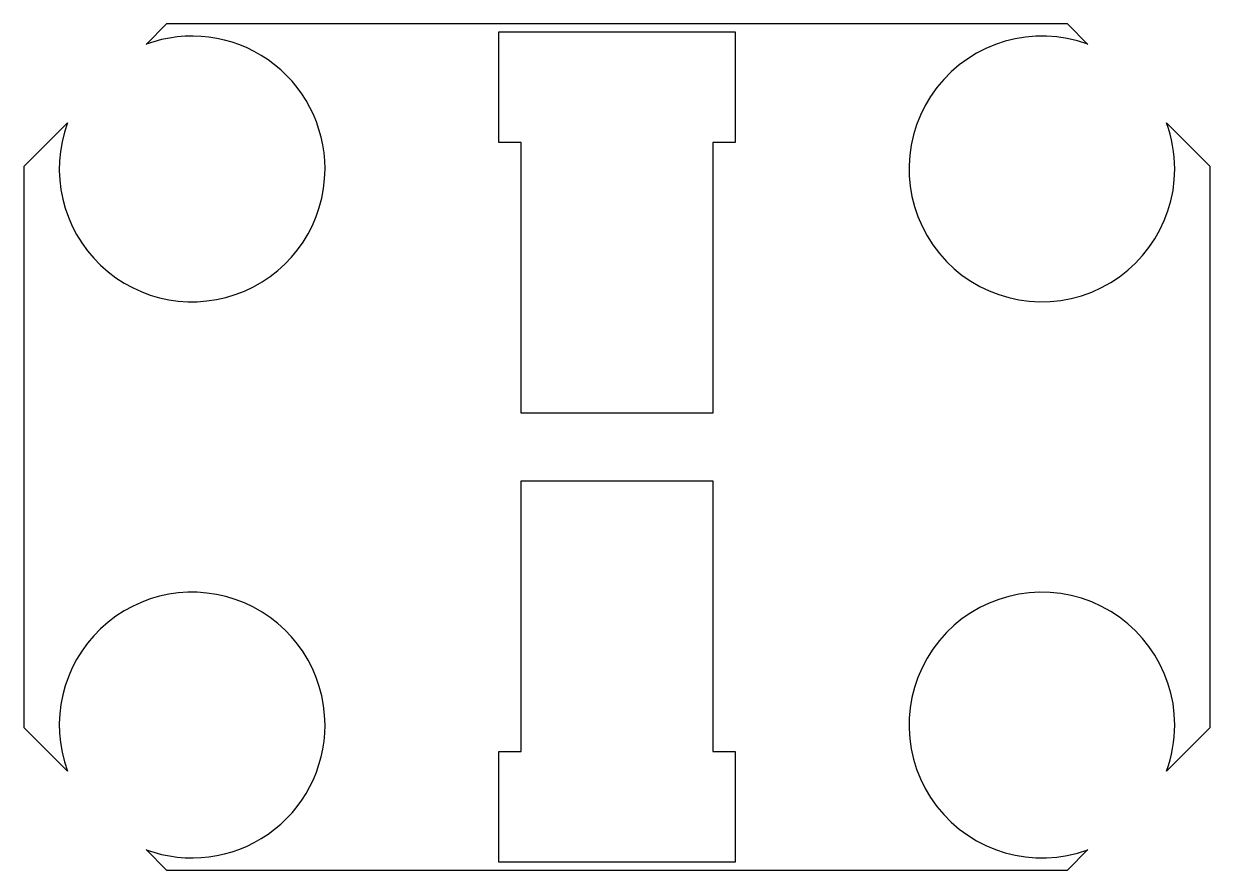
# Model space of a CAD drawing. Header units: millimetres. Extents: x -384 to 384, y -274 to 274.
import ezdxf

# ---------------------------------------------------------------- set-up
doc = ezdxf.new("R2010")
doc.units = ezdxf.units.MM

msp = doc.modelspace()

# ---------------------------------------------------------------- linework, layer by layer
for p, q in [((-291.49, 274, 34.5), (-304.82, 260.66, 34.5)), ((291.49, 274, 34.5), (-291.49, 274, 34.5)), ((-76.5, 268.85, 34.5), (76.5, 268.85, 34.5)), ((-76.5, 197.15, 34.5), (-76.5, 268.85, 34.5)), ((76.5, 268.85, 34.5), (76.5, 197.15, 34.5)), ((304.82, 260.66, 34.5), (291.49, 274, 34.5)), ((-355.66, 209.82, 34.5), (-384, 181.49, 34.5)), ((384, 181.49, 34.5), (355.66, 209.82, 34.5)), ((-62, 197.15, 34.5), (-76.5, 197.15, 34.5)), ((-62, 22, 34.5), (-62, 197.15, 34.5)), ((76.5, 197.15, 34.5), (62, 197.15, 34.5)), ((62, 197.15, 34.5), (62, 22, 34.5)), ((-384, 181.49, 34.5), (-384, -181.49, 34.5)), ((384, -181.49, 34.5), (384, 181.49, 34.5)), ((62, 22, 34.5), (-62, 22, 34.5)), ((-62, -197.15, 34.5), (-62, -22, 34.5)), ((-62, -22, 34.5), (62, -22, 34.5)), ((62, -22, 34.5), (62, -197.15, 34.5)), ((-384, -181.49, 34.5), (-355.66, -209.82, 34.5)), ((355.66, -209.82, 34.5), (384, -181.49, 34.5)), ((-76.5, -268.85, 34.5), (-76.5, -197.15, 34.5)), ((-76.5, -197.15, 34.5), (-62, -197.15, 34.5)), ((62, -197.15, 34.5), (76.5, -197.15, 34.5)), ((76.5, -197.15, 34.5), (76.5, -268.85, 34.5)), ((-304.82, -260.66, 34.5), (-291.49, -274, 34.5)), ((291.49, -274, 34.5), (304.82, -260.66, 34.5)), ((-291.49, -274, 34.5), (291.49, -274, 34.5)), ((76.5, -268.85, 34.5), (-76.5, -268.85, 34.5))]:
    msp.add_line(p, q)
for centre, start, end in [((-275, 180, 34.5), 0, 110.28914), ((275, 180, 34.5), 69.71086, 360), ((-275, 180, 34.5), 159.71086, 360), ((275, 180, 34.5), 0, 20.28914), ((-275, -180, 34.5), 0, 200.28914), ((275, -180, 34.5), 0, 290.28914), ((-275, -180, 34.5), 249.71086, 360), ((275, -180, 34.5), 339.71086, 360)]:
    msp.add_arc(centre, 86, start, end)

doc.saveas('drawing.dxf')
